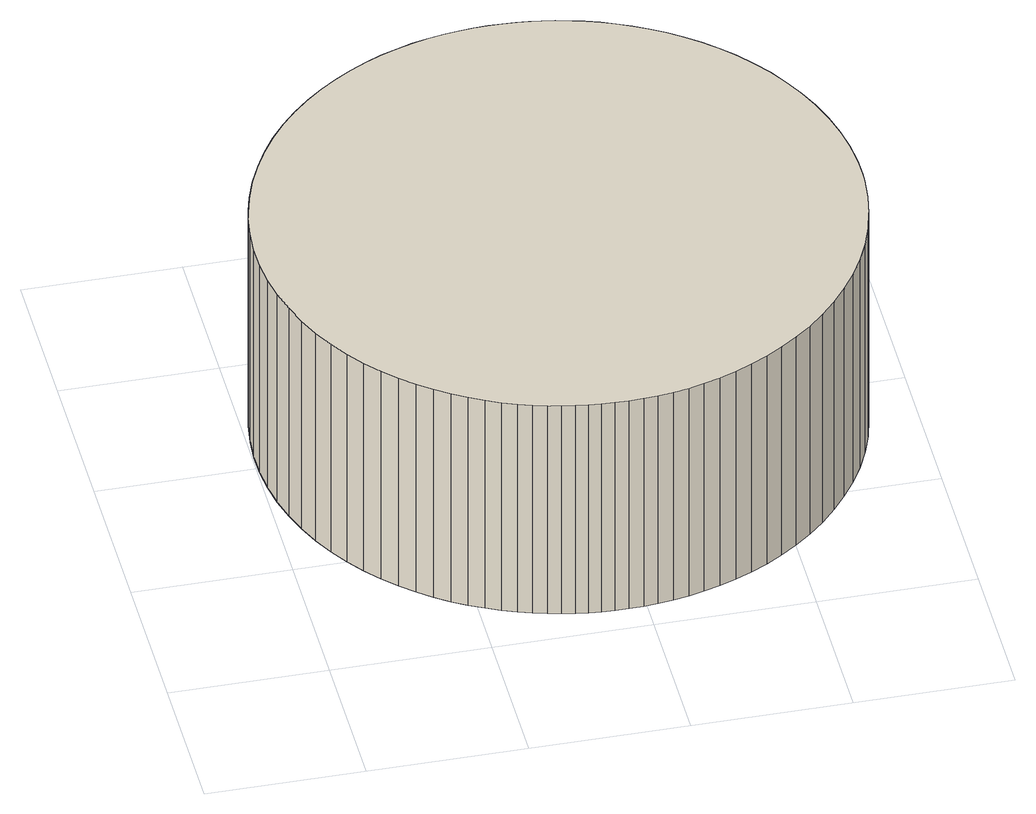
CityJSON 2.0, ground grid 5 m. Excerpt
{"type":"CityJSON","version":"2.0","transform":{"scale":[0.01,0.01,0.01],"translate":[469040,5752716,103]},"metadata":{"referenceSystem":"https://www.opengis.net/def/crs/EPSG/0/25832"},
"CityObjects":{
"building1":{"type":"Building","attributes":{"Gemeindeschluessel":"05711000","BezugspunktDach":"2100","function":"51002_1215","measuredHeight":7.97},"address":[{"country":"Germany"}],"geometry":[{"type":"Solid","lod":"1","boundaries":[[[[0,1,2,3,4,5,6,7,8,9,10,11,12,13,14,15,16,17,18,19,20,21,22,23,24,25,26,27,28,29,30,31,32,33,34,35,36,37,38,39,40,41,42,43,44,45,46,47,48,49,50,51,52,53,54,55,56,57,58,59,60,61,62,63,64,65,66,67,68,69,70,71,72,73,74,75,76,77,78,79,80,81,82,83,84,85,86,87,88,89,90,91,92,93,94,95,96,97]],[[98,99,100,101,102,103,104,105,106,107,108,109,110,111,112,113,114,115,116,117,118,119,120,121,122,123,124,125,126,127,128,129,130,131,132,133,134,135,136,137,138,139,140,141,142,143,144,145,146,147,148,149,150,151,152,153,154,155,156,157,158,159,160,161,162,163,164,165,166,167,168,169,170,171,172,173,174,175,176,177,178,179,180,181,182,183,184,185,186,187,188,189,190,191,192,193,194,195]],[[98,195,97,96]],[[99,98,96,95]],[[100,99,95,94]],[[101,100,94,93]],[[102,101,93,92]],[[103,102,92,91]],[[104,103,91,90]],[[105,104,90,89]],[[106,105,89,88]],[[107,106,88,87]],[[108,107,87,86]],[[109,108,86,85]],[[110,109,85,84]],[[111,110,84,83]],[[112,111,83,82]],[[113,112,82,81]],[[114,113,81,80]],[[115,114,80,79]],[[116,115,79,78]],[[117,116,78,77]],[[118,117,77,76]],[[119,118,76,75]],[[120,119,75,74]],[[121,120,74,73]],[[122,121,73,72]],[[123,122,72,71]],[[124,123,71,70]],[[125,124,70,69]],[[126,125,69,68]],[[127,126,68,67]],[[128,127,67,66]],[[129,128,66,65]],[[130,129,65,64]],[[131,130,64,63]],[[132,131,63,62]],[[133,132,62,61]],[[134,133,61,60]],[[135,134,60,59]],[[136,135,59,58]],[[137,136,58,57]],[[138,137,57,56]],[[139,138,56,55]],[[140,139,55,54]],[[141,140,54,53]],[[142,141,53,52]],[[143,142,52,51]],[[144,143,51,50]],[[145,144,50,49]],[[146,145,49,48]],[[147,146,48,47]],[[148,147,47,46]],[[149,148,46,45]],[[150,149,45,44]],[[151,150,44,43]],[[152,151,43,42]],[[153,152,42,41]],[[154,153,41,40]],[[155,154,40,39]],[[156,155,39,38]],[[157,156,38,37]],[[158,157,37,36]],[[159,158,36,35]],[[160,159,35,34]],[[161,160,34,33]],[[162,161,33,32]],[[163,162,32,31]],[[164,163,31,30]],[[165,164,30,29]],[[166,165,29,28]],[[167,166,28,27]],[[168,167,27,26]],[[169,168,26,25]],[[170,169,25,24]],[[171,170,24,23]],[[172,171,23,22]],[[173,172,22,21]],[[174,173,21,20]],[[175,174,20,19]],[[176,175,19,18]],[[177,176,18,17]],[[178,177,17,16]],[[179,178,16,15]],[[180,179,15,14]],[[181,180,14,13]],[[182,181,13,12]],[[183,182,12,11]],[[184,183,11,10]],[[185,184,10,9]],[[186,185,9,8]],[[187,186,8,7]],[[188,187,7,6]],[[189,188,6,5]],[[190,189,5,4]],[[191,190,4,3]],[[192,191,3,2]],[[193,192,2,1]],[[194,193,1,0]],[[195,194,0,97]]]]}]}
},
"vertices":[
[1035,97,886],[1083,103,886],[1133,112,886],[1183,125,886],[1235,141,886],[1289,160,886],[1342,184,886],[1396,212,886],[1449,245,886],[1502,282,886],[1554,324,886],[1604,371,886],[1651,423,886],[1695,480,886],[1736,541,886],[1772,606,886],[1803,675,886],[1829,747,886],[1848,821,886],[1862,897,886],[1870,974,886],[1871,1008,886],[1870,1072,886],[1863,1148,886],[1850,1222,886],[1831,1295,886],[1807,1364,886],[1778,1430,886],[1745,1492,886],[1709,1550,886],[1669,1603,886],[1627,1653,886],[1584,1697,886],[1538,1738,886],[1492,1774,886],[1446,1807,886],[1399,1835,886],[1353,1859,886],[1308,1881,886],[1263,1899,886],[1219,1914,886],[1176,1926,886],[1134,1936,886],[1094,1944,886],[1055,1950,886],[1015,1954,886],[974,1956,886],[932,1957,886],[887,1956,886],[841,1952,886],[792,1946,886],[743,1937,886],[692,1924,886],[640,1908,886],[587,1889,886],[533,1865,886],[480,1837,886],[426,1804,886],[373,1767,886],[322,1725,886],[272,1678,886],[224,1626,886],[180,1569,886],[140,1508,886],[104,1443,886],[72,1374,886],[47,1302,886],[30,1241,886],[22,1207,886],[11,1131,886],[5,1054,886],[6,977,886],[13,901,886],[26,827,886],[45,754,886],[69,685,886],[97,619,886],[130,557,886],[167,499,886],[206,446,886],[248,396,886],[292,351,886],[337,311,886],[383,275,886],[429,242,886],[476,214,886],[522,190,886],[568,168,886],[613,150,886],[657,135,886],[700,123,886],[741,113,886],[782,105,886],[821,99,886],[860,95,886],[901,93,886],[944,92,886],[989,93,886],[944,92,89],[901,93,89],[860,95,89],[821,99,89],[782,105,89],[741,113,89],[700,123,89],[657,135,89],[613,150,89],[568,168,89],[522,190,89],[476,214,89],[429,242,89],[383,275,89],[337,311,89],[292,351,89],[248,396,89],[206,446,89],[167,499,89],[130,557,89],[97,619,89],[69,685,89],[45,754,89],[26,827,89],[13,901,89],[6,977,89],[5,1054,89],[11,1131,89],[22,1207,89],[30,1241,89],[47,1302,89],[72,1374,89],[104,1443,89],[140,1508,89],[180,1569,89],[224,1626,89],[272,1678,89],[322,1725,89],[373,1767,89],[426,1804,89],[480,1837,89],[533,1865,89],[587,1889,89],[640,1908,89],[692,1924,89],[743,1937,89],[792,1946,89],[841,1952,89],[887,1956,89],[932,1957,89],[974,1956,89],[1015,1954,89],[1055,1950,89],[1094,1944,89],[1134,1936,89],[1176,1926,89],[1219,1914,89],[1263,1899,89],[1308,1881,89],[1353,1859,89],[1399,1835,89],[1446,1807,89],[1492,1774,89],[1538,1738,89],[1584,1697,89],[1627,1653,89],[1669,1603,89],[1709,1550,89],[1745,1492,89],[1778,1430,89],[1807,1364,89],[1831,1295,89],[1850,1222,89],[1863,1148,89],[1870,1072,89],[1871,1008,89],[1870,974,89],[1862,897,89],[1848,821,89],[1829,747,89],[1803,675,89],[1772,606,89],[1736,541,89],[1695,480,89],[1651,423,89],[1604,371,89],[1554,324,89],[1502,282,89],[1449,245,89],[1396,212,89],[1342,184,89],[1289,160,89],[1235,141,89],[1183,125,89],[1133,112,89],[1083,103,89],[1035,97,89],[989,93,89]
]}
